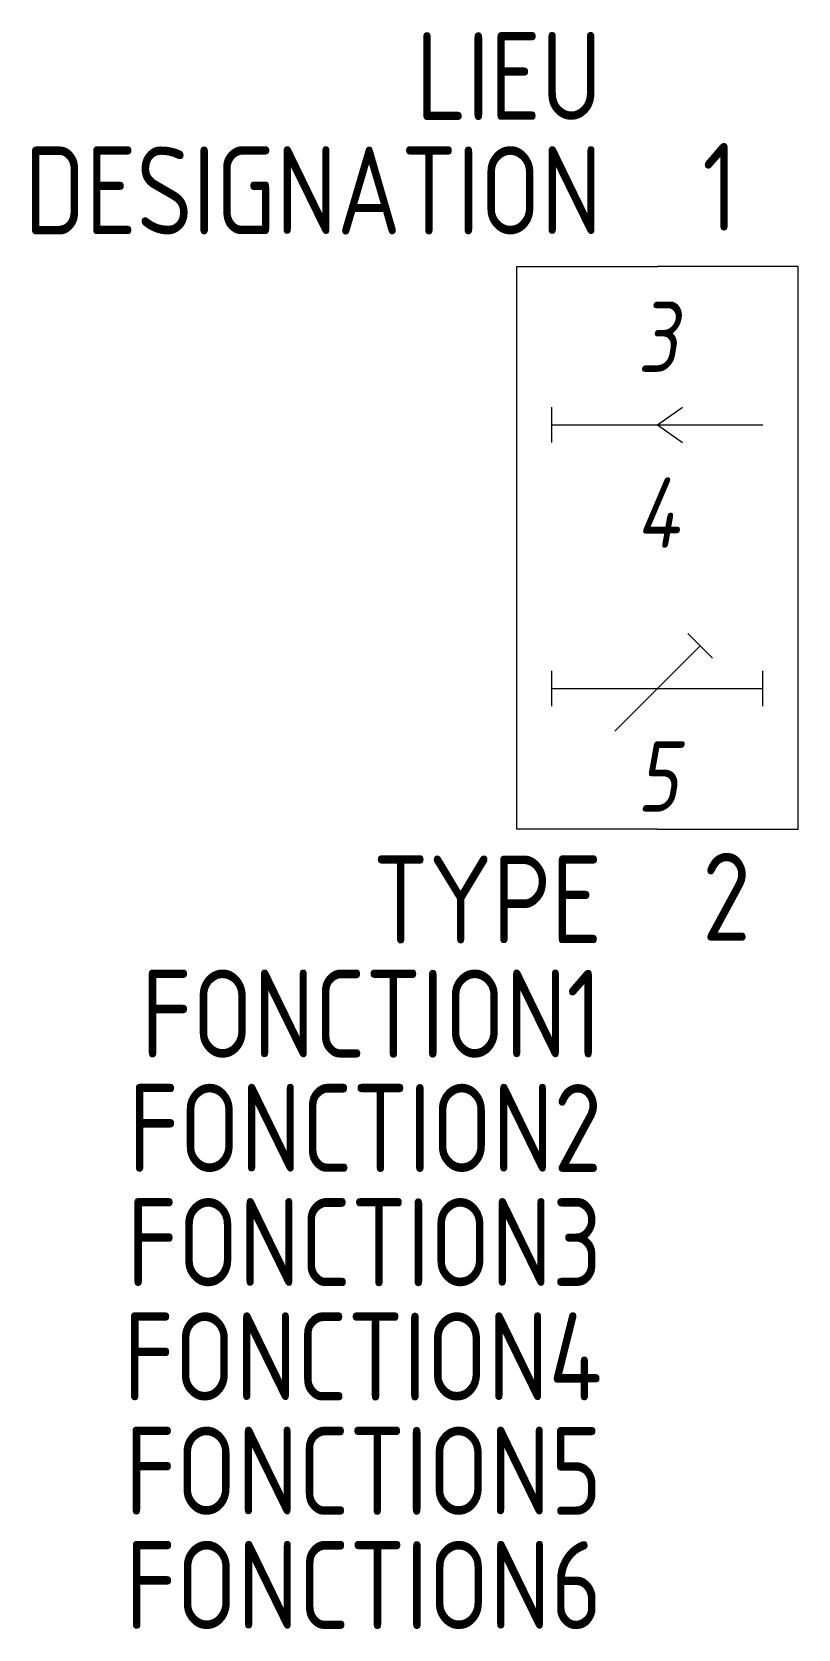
# Model space of a CAD drawing. Header units: millimetres. Extents: x -17.8 to 4, y -38.7 to 6.7.
import ezdxf
from ezdxf.enums import TextEntityAlignment as Align

# ---------------------------------------------------------------- set-up
doc = ezdxf.new("R2010")
doc.units = ezdxf.units.MM
for name, color, linetype in [('SYMB_FIL', 3, 'Continuous'), ('SYMB_TXT_CONTACT', 2, 'Continuous'), ('SYMB_TXT_NOM', 3, 'Continuous')]:
    doc.layers.add(name, color=color, linetype=linetype)
doc.styles.add('NET2_5', font='isocp.shx', dxfattribs={"width": 0.9, "height": 2.5})
doc.styles.add('NET_2', font='isocp.shx', dxfattribs={"width": 0.9, "height": 2})

msp = doc.modelspace()

# ---------------------------------------------------------------- linework, layer by layer
at = {"layer": 'SYMB_FIL'}
for p, q in [((-3, -5), (-3, -4)), ((0, -4.5), (0.714, -4)), ((-3, -4.5), (3, -4.5)), ((0, -4.5), (0.714, -5)), ((1.569, -11.138), (0.862, -10.431)), ((-1.215, -13.215), (1.215, -10.785)), ((-3, -12.5), (-3, -11.5)), ((3, -12.5), (3, -11.5)), ((-3, -12), (3, -12))]:
    msp.add_line(p, q, dxfattribs=at)
for points in [[(0, -16), (-4, -16), (-4, 0), (0, 0)], [(0, -16), (4, -16), (4, 0), (0, 0)]]:
    msp.add_lwpolyline(points, dxfattribs=at)

# ---------------------------------------------------------------- texts
at = {"layer": 'SYMB_TXT_CONTACT', "style": 'NET2_5', "width": 0.9, "flags": 8}
for tag, p in [('1', (1.275, 1.016)), ('2', (1.275, -19.173))]:
    msp.add_attdef(tag, p, '', height=2.5, dxfattribs=at)
at = {"layer": 'SYMB_TXT_CONTACT', "style": 'NET_2', "oblique": 10, "width": 0.9, "flags": 8}
for tag, text, p in [('3', 'Q >', (0, -2)), ('4', '1Mvar', (0, -7)), ('5', '5...10"', (0, -14.5))]:
    msp.add_attdef(tag, text=text, height=2, dxfattribs=at).set_placement(p, align=Align.MIDDLE_CENTER)
at = {"layer": 'SYMB_TXT_NOM', "style": 'NET2_5', "width": 0.9, "flags": 8}
for tag, text, p in [('LIEU', '', (-1.575, 4.166)), ('DESIGNATION', 'K?', (-1.575, 0.916)), ('TYPE', '', (-1.575, -19.25)), ('FONCTION1', '', (-1.575, -22.5)), ('FONCTION2', '', (-1.575, -25.75)), ('FONCTION3', '', (-1.575, -29)), ('FONCTION4', '', (-1.575, -32.25)), ('FONCTION5', '', (-1.575, -35.5)), ('FONCTION6', '', (-1.575, -38.75))]:
    msp.add_attdef(tag, text=text, height=2.5, dxfattribs=at).set_placement(p, align=Align.RIGHT)

doc.saveas('drawing.dxf')
